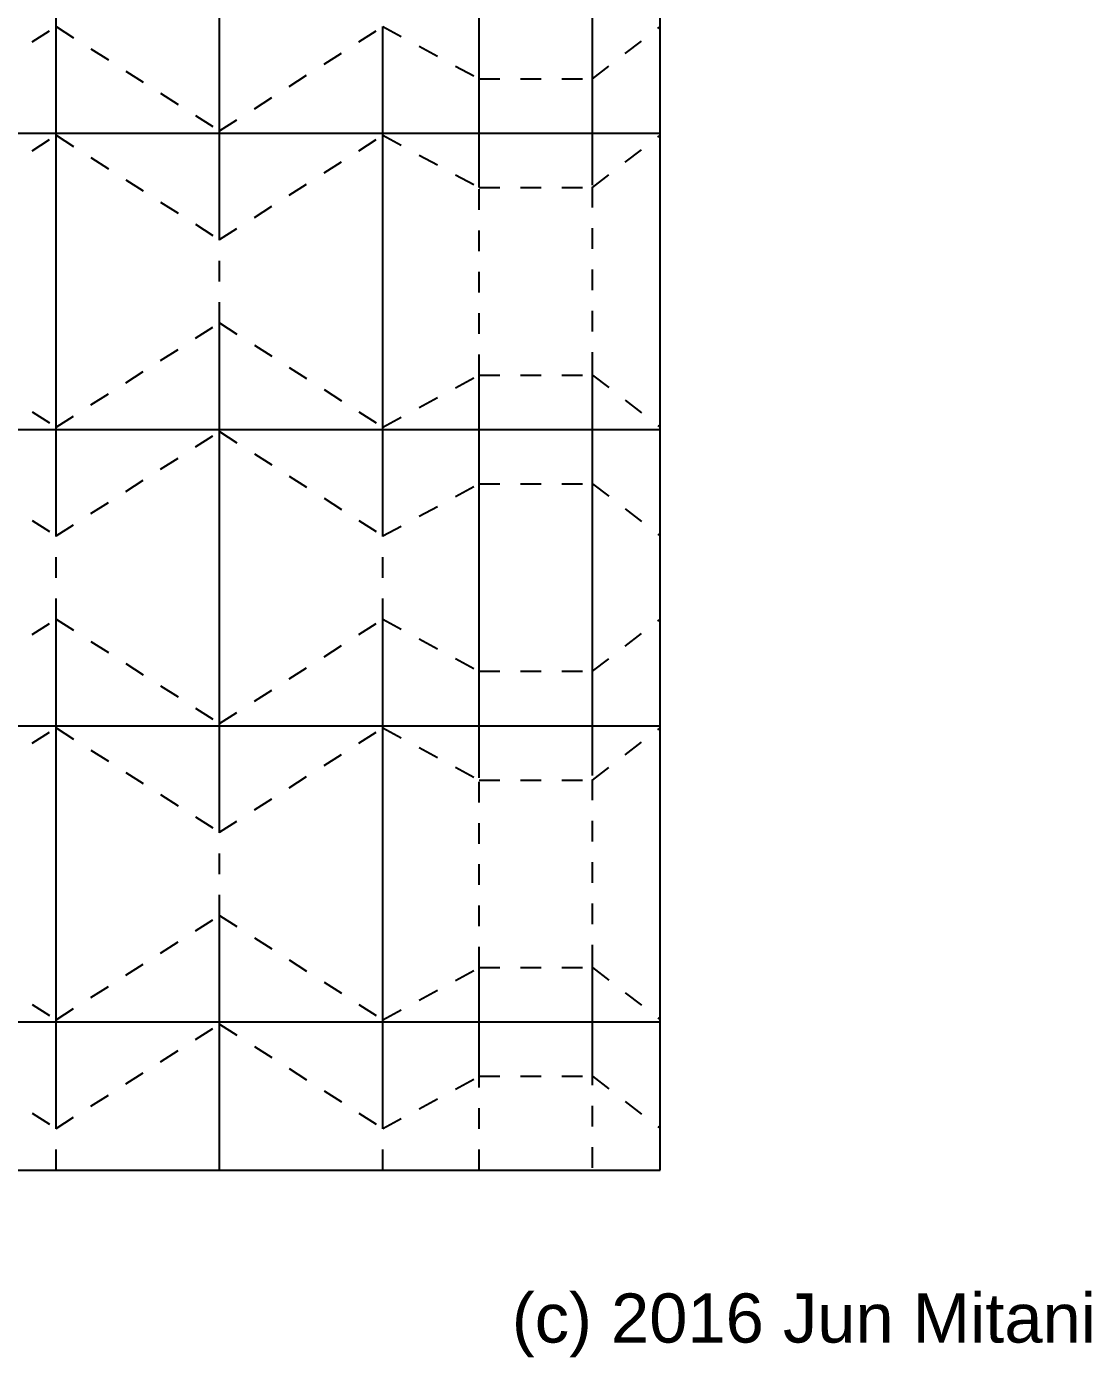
# Model space of a CAD drawing. Extents: x 11 to 192, y -288 to -10.
# Drawn here: x 119.4 to 192.1, y -287.6 to -196.7 of the extents above; entities that cross this region are included whole.
import ezdxf

# ---------------------------------------------------------------- set-up
doc = ezdxf.new("R2010")
doc.units = 0
for name, pattern in [('AI-LINETYPE-218', [2.822222, 1.411111, -1.411111]), ('AI-LINETYPE-219', [2.822222, 1.411111, -1.411111]), ('AI-LINETYPE-220', [2.822222, 1.411111, -1.411111]), ('AI-LINETYPE-222', [2.822222, 1.411111, -1.411111]), ('AI-LINETYPE-223', [2.822222, 1.411111, -1.411111]), ('AI-LINETYPE-230', [2.822222, 1.411111, -1.411111]), ('AI-LINETYPE-231', [2.822222, 1.411111, -1.411111]), ('AI-LINETYPE-232', [2.822222, 1.411111, -1.411111]), ('AI-LINETYPE-233', [2.822222, 1.411111, -1.411111]), ('AI-LINETYPE-234', [2.822222, 1.411111, -1.411111]), ('AI-LINETYPE-235', [2.822222, 1.411111, -1.411111]), ('AI-LINETYPE-236', [2.822222, 1.411111, -1.411111]), ('AI-LINETYPE-237', [2.822222, 1.411111, -1.411111]), ('AI-LINETYPE-250', [2.822222, 1.411111, -1.411111]), ('AI-LINETYPE-251', [2.822222, 1.411111, -1.411111]), ('AI-LINETYPE-252', [2.822222, 1.411111, -1.411111]), ('AI-LINETYPE-253', [2.822222, 1.411111, -1.411111]), ('AI-LINETYPE-254', [2.822222, 1.411111, -1.411111]), ('AI-LINETYPE-255', [2.822222, 1.411111, -1.411111]), ('AI-LINETYPE-258', [2.822222, 1.411111, -1.411111]), ('AI-LINETYPE-271', [2.822222, 1.411111, -1.411111]), ('AI-LINETYPE-272', [2.822222, 1.411111, -1.411111]), ('AI-LINETYPE-273', [2.822222, 1.411111, -1.411111]), ('AI-LINETYPE-274', [2.822222, 1.411111, -1.411111]), ('AI-LINETYPE-275', [2.822222, 1.411111, -1.411111]), ('AI-LINETYPE-276', [2.822222, 1.411111, -1.411111]), ('AI-LINETYPE-278', [2.822222, 1.411111, -1.411111]), ('AI-LINETYPE-279', [2.822222, 1.411111, -1.411111]), ('AI-LINETYPE-289', [2.822222, 1.411111, -1.411111]), ('AI-LINETYPE-290', [2.822222, 1.411111, -1.411111]), ('AI-LINETYPE-291', [2.822222, 1.411111, -1.411111]), ('AI-LINETYPE-292', [2.822222, 1.411111, -1.411111]), ('AI-LINETYPE-293', [2.822222, 1.411111, -1.411111]), ('AI-LINETYPE-294', [2.822222, 1.411111, -1.411111]), ('AI-LINETYPE-323', [2.822222, 1.411111, -1.411111]), ('AI-LINETYPE-324', [2.822222, 1.411111, -1.411111]), ('AI-LINETYPE-325', [2.822222, 1.411111, -1.411111]), ('AI-LINETYPE-326', [2.822222, 1.411111, -1.411111]), ('AI-LINETYPE-327', [2.822222, 1.411111, -1.411111]), ('AI-LINETYPE-328', [2.822222, 1.411111, -1.411111]), ('AI-LINETYPE-329', [2.822222, 1.411111, -1.411111]), ('AI-LINETYPE-330', [2.822222, 1.411111, -1.411111]), ('AI-LINETYPE-331', [2.822222, 1.411111, -1.411111]), ('AI-LINETYPE-332', [2.822222, 1.411111, -1.411111]), ('AI-LINETYPE-333', [2.822222, 1.411111, -1.411111]), ('AI-LINETYPE-334', [2.822222, 1.411111, -1.411111]), ('AI-LINETYPE-335', [2.822222, 1.411111, -1.411111]), ('AI-LINETYPE-336', [2.822222, 1.411111, -1.411111]), ('AI-LINETYPE-337', [2.822222, 1.411111, -1.411111]), ('AI-LINETYPE-338', [2.822222, 1.411111, -1.411111]), ('AI-LINETYPE-339', [2.822222, 1.411111, -1.411111]), ('AI-LINETYPE-340', [2.822222, 1.411111, -1.411111]), ('AI-LINETYPE-341', [2.822222, 1.411111, -1.411111]), ('AI-LINETYPE-342', [2.822222, 1.411111, -1.411111]), ('AI-LINETYPE-343', [2.822222, 1.411111, -1.411111]), ('AI-LINETYPE-344', [2.822222, 1.411111, -1.411111]), ('AI-LINETYPE-345', [2.822222, 1.411111, -1.411111]), ('AI-LINETYPE-346', [2.822222, 1.411111, -1.411111]), ('AI-LINETYPE-350', [2.822222, 1.411111, -1.411111]), ('AI-LINETYPE-351', [2.822222, 1.411111, -1.411111]), ('AI-LINETYPE-353', [2.822222, 1.411111, -1.411111])]:
    doc.linetypes.add(name, pattern=pattern)
for name, color, linetype in [('CUTLINE', 7, 'CONTINUOUS'), ('MOUNTAINLINE', 7, 'CONTINUOUS'), ('TEXT', 7, 'CONTINUOUS'), ('VALLEYLINE', 7, 'CONTINUOUS')]:
    doc.layers.add(name, color=color, linetype=linetype)

# ---------------------------------------------------------------- blocks, each defined once
blk = doc.blocks.new('BLOCK_6')
at = {"layer": 'CUTLINE', "color": 7}
blk.add_lwpolyline([(162.647, -274.814), (162.647, -153.359)], dxfattribs=at)
blk = doc.blocks.new('BLOCK_7')
at = {"layer": 'CUTLINE', "color": 7}
blk.add_lwpolyline([(46.655, -274.814), (162.647, -274.814)], dxfattribs=at)
blk = doc.blocks.new('BLOCK_225')
at = {"layer": 'VALLEYLINE', "color": 7, "linetype": 'AI-LINETYPE-218'}
blk.add_lwpolyline([(121.388, -237.174), (121.388, -231.484)], dxfattribs=at)
blk = doc.blocks.new('BLOCK_226')
at = {"layer": 'VALLEYLINE', "color": 7, "linetype": 'AI-LINETYPE-219'}
blk.add_lwpolyline([(121.388, -274.814), (121.388, -271.968)], dxfattribs=at)
blk = doc.blocks.new('BLOCK_227')
at = {"layer": 'VALLEYLINE', "color": 7, "linetype": 'AI-LINETYPE-220'}
blk.add_lwpolyline([(121.388, -196.689), (121.388, -190.997)], dxfattribs=at)
blk = doc.blocks.new('BLOCK_229')
at = {"layer": 'VALLEYLINE', "color": 7, "linetype": 'AI-LINETYPE-222'}
blk.add_lwpolyline([(143.704, -237.174), (143.704, -231.483)], dxfattribs=at)
blk = doc.blocks.new('BLOCK_230')
at = {"layer": 'VALLEYLINE', "color": 7, "linetype": 'AI-LINETYPE-223'}
blk.add_lwpolyline([(143.704, -274.813), (143.704, -271.967)], dxfattribs=at)
blk = doc.blocks.new('BLOCK_237')
at = {"layer": 'VALLEYLINE', "color": 7, "linetype": 'AI-LINETYPE-230'}
blk.add_lwpolyline([(143.704, -264.541), (150.269, -260.979)], dxfattribs=at)
blk = doc.blocks.new('BLOCK_238')
at = {"layer": 'VALLEYLINE', "color": 7, "linetype": 'AI-LINETYPE-231'}
blk.add_lwpolyline([(143.704, -244.601), (150.269, -248.164)], dxfattribs=at)
blk = doc.blocks.new('BLOCK_239')
at = {"layer": 'VALLEYLINE', "color": 7, "linetype": 'AI-LINETYPE-232'}
blk.add_lwpolyline([(150.269, -260.979), (158.005, -260.979)], dxfattribs=at)
blk = doc.blocks.new('BLOCK_240')
at = {"layer": 'VALLEYLINE', "color": 7, "linetype": 'AI-LINETYPE-233'}
blk.add_lwpolyline([(150.269, -248.164), (158.005, -248.164)], dxfattribs=at)
blk = doc.blocks.new('BLOCK_241')
at = {"layer": 'VALLEYLINE', "color": 7, "linetype": 'AI-LINETYPE-234'}
blk.add_lwpolyline([(158.005, -260.979), (162.647, -264.541)], dxfattribs=at)
blk = doc.blocks.new('BLOCK_242')
at = {"layer": 'VALLEYLINE', "color": 7, "linetype": 'AI-LINETYPE-235'}
blk.add_lwpolyline([(158.005, -248.164), (162.647, -244.601)], dxfattribs=at)
blk = doc.blocks.new('BLOCK_243')
at = {"layer": 'VALLEYLINE', "color": 7, "linetype": 'AI-LINETYPE-236'}
blk.add_lwpolyline([(150.269, -260.979), (150.269, -248.164)], dxfattribs=at)
blk = doc.blocks.new('BLOCK_244')
at = {"layer": 'VALLEYLINE', "color": 7, "linetype": 'AI-LINETYPE-237'}
blk.add_lwpolyline([(158.005, -260.827), (158.005, -248.011)], dxfattribs=at)
blk = doc.blocks.new('BLOCK_257')
at = {"layer": 'VALLEYLINE', "color": 7, "linetype": 'AI-LINETYPE-250'}
blk.add_lwpolyline([(110.23, -257.417), (121.388, -264.541)], dxfattribs=at)
blk = doc.blocks.new('BLOCK_258')
at = {"layer": 'VALLEYLINE', "color": 7, "linetype": 'AI-LINETYPE-251'}
blk.add_lwpolyline([(110.23, -251.726), (121.388, -244.601)], dxfattribs=at)
blk = doc.blocks.new('BLOCK_259')
at = {"layer": 'VALLEYLINE', "color": 7, "linetype": 'AI-LINETYPE-252'}
blk.add_lwpolyline([(121.388, -264.541), (132.546, -257.417)], dxfattribs=at)
blk = doc.blocks.new('BLOCK_260')
at = {"layer": 'VALLEYLINE', "color": 7, "linetype": 'AI-LINETYPE-253'}
blk.add_lwpolyline([(121.388, -244.601), (132.546, -251.726)], dxfattribs=at)
blk = doc.blocks.new('BLOCK_261')
at = {"layer": 'VALLEYLINE', "color": 7, "linetype": 'AI-LINETYPE-254'}
blk.add_lwpolyline([(132.546, -257.417), (143.704, -264.541)], dxfattribs=at)
blk = doc.blocks.new('BLOCK_262')
at = {"layer": 'VALLEYLINE', "color": 7, "linetype": 'AI-LINETYPE-255'}
blk.add_lwpolyline([(132.546, -251.726), (143.704, -244.601)], dxfattribs=at)
blk = doc.blocks.new('BLOCK_265')
at = {"layer": 'VALLEYLINE', "color": 7, "linetype": 'AI-LINETYPE-258'}
blk.add_lwpolyline([(132.546, -257.417), (132.546, -251.725)], dxfattribs=at)
blk = doc.blocks.new('BLOCK_278')
at = {"layer": 'VALLEYLINE', "color": 7, "linetype": 'AI-LINETYPE-271'}
blk.add_lwpolyline([(110.23, -264.844), (121.388, -271.968)], dxfattribs=at)
blk = doc.blocks.new('BLOCK_279')
at = {"layer": 'VALLEYLINE', "color": 7, "linetype": 'AI-LINETYPE-272'}
blk.add_lwpolyline([(121.388, -271.968), (132.546, -264.844)], dxfattribs=at)
blk = doc.blocks.new('BLOCK_280')
at = {"layer": 'VALLEYLINE', "color": 7, "linetype": 'AI-LINETYPE-273'}
blk.add_lwpolyline([(132.546, -264.844), (143.704, -271.968)], dxfattribs=at)
blk = doc.blocks.new('BLOCK_281')
at = {"layer": 'VALLEYLINE', "color": 7, "linetype": 'AI-LINETYPE-274'}
blk.add_lwpolyline([(143.704, -271.968), (150.269, -268.406)], dxfattribs=at)
blk = doc.blocks.new('BLOCK_282')
at = {"layer": 'VALLEYLINE', "color": 7, "linetype": 'AI-LINETYPE-275'}
blk.add_lwpolyline([(150.269, -268.406), (158.005, -268.406)], dxfattribs=at)
blk = doc.blocks.new('BLOCK_283')
at = {"layer": 'VALLEYLINE', "color": 7, "linetype": 'AI-LINETYPE-276'}
blk.add_lwpolyline([(158.005, -268.406), (162.647, -271.968)], dxfattribs=at)
blk = doc.blocks.new('BLOCK_285')
at = {"layer": 'VALLEYLINE', "color": 7, "linetype": 'AI-LINETYPE-278'}
blk.add_lwpolyline([(150.269, -274.814), (150.269, -268.406)], dxfattribs=at)
blk = doc.blocks.new('BLOCK_286')
at = {"layer": 'VALLEYLINE', "color": 7, "linetype": 'AI-LINETYPE-279'}
blk.add_lwpolyline([(158.005, -274.662), (158.005, -268.253)], dxfattribs=at)
blk = doc.blocks.new('BLOCK_296')
at = {"layer": 'VALLEYLINE', "color": 7, "linetype": 'AI-LINETYPE-289'}
blk.add_lwpolyline([(110.23, -244.298), (121.388, -237.174)], dxfattribs=at)
blk = doc.blocks.new('BLOCK_297')
at = {"layer": 'VALLEYLINE', "color": 7, "linetype": 'AI-LINETYPE-290'}
blk.add_lwpolyline([(121.388, -237.174), (132.546, -244.298)], dxfattribs=at)
blk = doc.blocks.new('BLOCK_298')
at = {"layer": 'VALLEYLINE', "color": 7, "linetype": 'AI-LINETYPE-291'}
blk.add_lwpolyline([(132.546, -244.298), (143.704, -237.174)], dxfattribs=at)
blk = doc.blocks.new('BLOCK_299')
at = {"layer": 'VALLEYLINE', "color": 7, "linetype": 'AI-LINETYPE-292'}
blk.add_lwpolyline([(143.704, -237.174), (150.269, -240.737)], dxfattribs=at)
blk = doc.blocks.new('BLOCK_300')
at = {"layer": 'VALLEYLINE', "color": 7, "linetype": 'AI-LINETYPE-293'}
blk.add_lwpolyline([(150.269, -240.737), (158.005, -240.737)], dxfattribs=at)
blk = doc.blocks.new('BLOCK_301')
at = {"layer": 'VALLEYLINE', "color": 7, "linetype": 'AI-LINETYPE-294'}
blk.add_lwpolyline([(158.005, -240.737), (162.647, -237.174)], dxfattribs=at)
blk = doc.blocks.new('BLOCK_330')
at = {"layer": 'VALLEYLINE', "color": 7, "linetype": 'AI-LINETYPE-323'}
blk.add_lwpolyline([(110.23, -224.359), (121.388, -231.484)], dxfattribs=at)
blk = doc.blocks.new('BLOCK_331')
at = {"layer": 'VALLEYLINE', "color": 7, "linetype": 'AI-LINETYPE-324'}
blk.add_lwpolyline([(110.23, -216.932), (121.388, -224.056)], dxfattribs=at)
blk = doc.blocks.new('BLOCK_332')
at = {"layer": 'VALLEYLINE', "color": 7, "linetype": 'AI-LINETYPE-325'}
blk.add_lwpolyline([(110.23, -211.241), (121.388, -204.116)], dxfattribs=at)
blk = doc.blocks.new('BLOCK_333')
at = {"layer": 'VALLEYLINE', "color": 7, "linetype": 'AI-LINETYPE-326'}
blk.add_lwpolyline([(110.23, -203.814), (121.388, -196.689)], dxfattribs=at)
blk = doc.blocks.new('BLOCK_334')
at = {"layer": 'VALLEYLINE', "color": 7, "linetype": 'AI-LINETYPE-327'}
blk.add_lwpolyline([(121.388, -231.484), (132.546, -224.359)], dxfattribs=at)
blk = doc.blocks.new('BLOCK_335')
at = {"layer": 'VALLEYLINE', "color": 7, "linetype": 'AI-LINETYPE-328'}
blk.add_lwpolyline([(121.388, -224.056), (132.546, -216.932)], dxfattribs=at)
blk = doc.blocks.new('BLOCK_336')
at = {"layer": 'VALLEYLINE', "color": 7, "linetype": 'AI-LINETYPE-329'}
blk.add_lwpolyline([(121.388, -204.116), (132.546, -211.241)], dxfattribs=at)
blk = doc.blocks.new('BLOCK_337')
at = {"layer": 'VALLEYLINE', "color": 7, "linetype": 'AI-LINETYPE-330'}
blk.add_lwpolyline([(121.388, -196.689), (132.546, -203.814)], dxfattribs=at)
blk = doc.blocks.new('BLOCK_338')
at = {"layer": 'VALLEYLINE', "color": 7, "linetype": 'AI-LINETYPE-331'}
blk.add_lwpolyline([(132.546, -224.359), (143.704, -231.484)], dxfattribs=at)
blk = doc.blocks.new('BLOCK_339')
at = {"layer": 'VALLEYLINE', "color": 7, "linetype": 'AI-LINETYPE-332'}
blk.add_lwpolyline([(132.546, -216.932), (143.704, -224.056)], dxfattribs=at)
blk = doc.blocks.new('BLOCK_340')
at = {"layer": 'VALLEYLINE', "color": 7, "linetype": 'AI-LINETYPE-333'}
blk.add_lwpolyline([(132.546, -211.241), (143.704, -204.116)], dxfattribs=at)
blk = doc.blocks.new('BLOCK_341')
at = {"layer": 'VALLEYLINE', "color": 7, "linetype": 'AI-LINETYPE-334'}
blk.add_lwpolyline([(132.546, -203.814), (143.704, -196.689)], dxfattribs=at)
blk = doc.blocks.new('BLOCK_342')
at = {"layer": 'VALLEYLINE', "color": 7, "linetype": 'AI-LINETYPE-335'}
blk.add_lwpolyline([(143.704, -231.484), (150.269, -227.921)], dxfattribs=at)
blk = doc.blocks.new('BLOCK_343')
at = {"layer": 'VALLEYLINE', "color": 7, "linetype": 'AI-LINETYPE-336'}
blk.add_lwpolyline([(143.704, -224.056), (150.269, -220.494)], dxfattribs=at)
blk = doc.blocks.new('BLOCK_344')
at = {"layer": 'VALLEYLINE', "color": 7, "linetype": 'AI-LINETYPE-337'}
blk.add_lwpolyline([(143.704, -204.116), (150.269, -207.679)], dxfattribs=at)
blk = doc.blocks.new('BLOCK_345')
at = {"layer": 'VALLEYLINE', "color": 7, "linetype": 'AI-LINETYPE-338'}
blk.add_lwpolyline([(143.704, -196.689), (150.269, -200.252)], dxfattribs=at)
blk = doc.blocks.new('BLOCK_346')
at = {"layer": 'VALLEYLINE', "color": 7, "linetype": 'AI-LINETYPE-339'}
blk.add_lwpolyline([(150.269, -227.921), (158.005, -227.921)], dxfattribs=at)
blk = doc.blocks.new('BLOCK_347')
at = {"layer": 'VALLEYLINE', "color": 7, "linetype": 'AI-LINETYPE-340'}
blk.add_lwpolyline([(150.269, -220.494), (158.005, -220.494)], dxfattribs=at)
blk = doc.blocks.new('BLOCK_348')
at = {"layer": 'VALLEYLINE', "color": 7, "linetype": 'AI-LINETYPE-341'}
blk.add_lwpolyline([(150.269, -207.679), (158.005, -207.679)], dxfattribs=at)
blk = doc.blocks.new('BLOCK_349')
at = {"layer": 'VALLEYLINE', "color": 7, "linetype": 'AI-LINETYPE-342'}
blk.add_lwpolyline([(150.269, -200.252), (158.005, -200.252)], dxfattribs=at)
blk = doc.blocks.new('BLOCK_350')
at = {"layer": 'VALLEYLINE', "color": 7, "linetype": 'AI-LINETYPE-343'}
blk.add_lwpolyline([(158.005, -227.921), (162.647, -231.484)], dxfattribs=at)
blk = doc.blocks.new('BLOCK_351')
at = {"layer": 'VALLEYLINE', "color": 7, "linetype": 'AI-LINETYPE-344'}
blk.add_lwpolyline([(158.005, -220.494), (162.647, -224.056)], dxfattribs=at)
blk = doc.blocks.new('BLOCK_352')
at = {"layer": 'VALLEYLINE', "color": 7, "linetype": 'AI-LINETYPE-345'}
blk.add_lwpolyline([(158.005, -207.679), (162.647, -204.116)], dxfattribs=at)
blk = doc.blocks.new('BLOCK_353')
at = {"layer": 'VALLEYLINE', "color": 7, "linetype": 'AI-LINETYPE-346'}
blk.add_lwpolyline([(158.005, -200.252), (162.647, -196.689)], dxfattribs=at)
blk = doc.blocks.new('BLOCK_357')
at = {"layer": 'VALLEYLINE', "color": 7, "linetype": 'AI-LINETYPE-350'}
blk.add_lwpolyline([(132.546, -216.932), (132.546, -211.24)], dxfattribs=at)
blk = doc.blocks.new('BLOCK_358')
at = {"layer": 'VALLEYLINE', "color": 7, "linetype": 'AI-LINETYPE-351'}
blk.add_lwpolyline([(150.269, -220.494), (150.269, -207.679)], dxfattribs=at)
blk = doc.blocks.new('BLOCK_360')
at = {"layer": 'VALLEYLINE', "color": 7, "linetype": 'AI-LINETYPE-353'}
blk.add_lwpolyline([(158.005, -220.341), (158.005, -207.526)], dxfattribs=at)
blk = doc.blocks.new('BLOCK_538')
at = {"layer": 'MOUNTAINLINE', "color": 7}
blk.add_lwpolyline([(150.269, -268.406), (150.269, -260.979)], dxfattribs=at)
blk = doc.blocks.new('BLOCK_581')
at = {"layer": 'MOUNTAINLINE', "color": 7}
blk.add_lwpolyline([(110.23, -264.693), (121.388, -264.693)], dxfattribs=at)
blk = doc.blocks.new('BLOCK_582')
at = {"layer": 'MOUNTAINLINE', "color": 7}
blk.add_lwpolyline([(110.23, -244.45), (121.388, -244.45)], dxfattribs=at)
blk = doc.blocks.new('BLOCK_583')
at = {"layer": 'MOUNTAINLINE', "color": 7}
blk.add_lwpolyline([(110.23, -224.208), (121.388, -224.208)], dxfattribs=at)
blk = doc.blocks.new('BLOCK_584')
at = {"layer": 'MOUNTAINLINE', "color": 7}
blk.add_lwpolyline([(110.23, -203.965), (121.388, -203.965)], dxfattribs=at)
blk = doc.blocks.new('BLOCK_587')
at = {"layer": 'MOUNTAINLINE', "color": 7}
blk.add_lwpolyline([(121.388, -264.693), (132.546, -264.693)], dxfattribs=at)
blk = doc.blocks.new('BLOCK_588')
at = {"layer": 'MOUNTAINLINE', "color": 7}
blk.add_lwpolyline([(121.388, -244.45), (132.546, -244.45)], dxfattribs=at)
blk = doc.blocks.new('BLOCK_589')
at = {"layer": 'MOUNTAINLINE', "color": 7}
blk.add_lwpolyline([(121.388, -224.208), (132.546, -224.208)], dxfattribs=at)
blk = doc.blocks.new('BLOCK_590')
at = {"layer": 'MOUNTAINLINE', "color": 7}
blk.add_lwpolyline([(121.388, -203.965), (132.546, -203.965)], dxfattribs=at)
blk = doc.blocks.new('BLOCK_593')
at = {"layer": 'MOUNTAINLINE', "color": 7}
blk.add_lwpolyline([(132.546, -264.693), (143.704, -264.693)], dxfattribs=at)
blk = doc.blocks.new('BLOCK_594')
at = {"layer": 'MOUNTAINLINE', "color": 7}
blk.add_lwpolyline([(132.546, -244.45), (143.704, -244.45)], dxfattribs=at)
blk = doc.blocks.new('BLOCK_595')
at = {"layer": 'MOUNTAINLINE', "color": 7}
blk.add_lwpolyline([(132.546, -224.208), (143.704, -224.208)], dxfattribs=at)
blk = doc.blocks.new('BLOCK_596')
at = {"layer": 'MOUNTAINLINE', "color": 7}
blk.add_lwpolyline([(132.546, -203.965), (143.704, -203.965)], dxfattribs=at)
blk = doc.blocks.new('BLOCK_599')
at = {"layer": 'MOUNTAINLINE', "color": 7}
blk.add_lwpolyline([(143.704, -264.693), (150.269, -264.693)], dxfattribs=at)
blk = doc.blocks.new('BLOCK_600')
at = {"layer": 'MOUNTAINLINE', "color": 7}
blk.add_lwpolyline([(143.704, -244.45), (150.269, -244.45)], dxfattribs=at)
blk = doc.blocks.new('BLOCK_601')
at = {"layer": 'MOUNTAINLINE', "color": 7}
blk.add_lwpolyline([(143.704, -224.208), (150.269, -224.208)], dxfattribs=at)
blk = doc.blocks.new('BLOCK_602')
at = {"layer": 'MOUNTAINLINE', "color": 7}
blk.add_lwpolyline([(143.704, -203.965), (150.269, -203.965)], dxfattribs=at)
blk = doc.blocks.new('BLOCK_605')
at = {"layer": 'MOUNTAINLINE', "color": 7}
blk.add_lwpolyline([(150.269, -264.693), (158.005, -264.693)], dxfattribs=at)
blk = doc.blocks.new('BLOCK_606')
at = {"layer": 'MOUNTAINLINE', "color": 7}
blk.add_lwpolyline([(150.269, -244.45), (158.005, -244.45)], dxfattribs=at)
blk = doc.blocks.new('BLOCK_607')
at = {"layer": 'MOUNTAINLINE', "color": 7}
blk.add_lwpolyline([(150.269, -224.208), (158.005, -224.208)], dxfattribs=at)
blk = doc.blocks.new('BLOCK_608')
at = {"layer": 'MOUNTAINLINE', "color": 7}
blk.add_lwpolyline([(150.269, -203.965), (158.005, -203.965)], dxfattribs=at)
blk = doc.blocks.new('BLOCK_611')
at = {"layer": 'MOUNTAINLINE', "color": 7}
blk.add_lwpolyline([(158.005, -264.693), (162.647, -264.693)], dxfattribs=at)
blk = doc.blocks.new('BLOCK_612')
at = {"layer": 'MOUNTAINLINE', "color": 7}
blk.add_lwpolyline([(158.005, -244.45), (162.647, -244.45)], dxfattribs=at)
blk = doc.blocks.new('BLOCK_613')
at = {"layer": 'MOUNTAINLINE', "color": 7}
blk.add_lwpolyline([(158.005, -224.208), (162.647, -224.208)], dxfattribs=at)
blk = doc.blocks.new('BLOCK_614')
at = {"layer": 'MOUNTAINLINE', "color": 7}
blk.add_lwpolyline([(158.005, -203.965), (162.647, -203.965)], dxfattribs=at)
blk = doc.blocks.new('BLOCK_628')
at = {"layer": 'MOUNTAINLINE', "color": 7}
blk.add_lwpolyline([(132.546, -251.725), (132.546, -216.932)], dxfattribs=at)
blk = doc.blocks.new('BLOCK_629')
at = {"layer": 'MOUNTAINLINE', "color": 7}
blk.add_lwpolyline([(132.546, -274.814), (132.546, -257.417)], dxfattribs=at)
blk = doc.blocks.new('BLOCK_630')
at = {"layer": 'MOUNTAINLINE', "color": 7}
blk.add_lwpolyline([(132.546, -211.24), (132.546, -176.447)], dxfattribs=at)
blk = doc.blocks.new('BLOCK_636')
at = {"layer": 'MOUNTAINLINE', "color": 7}
blk.add_lwpolyline([(150.269, -248.011), (150.269, -220.494)], dxfattribs=at)
blk = doc.blocks.new('BLOCK_637')
at = {"layer": 'MOUNTAINLINE', "color": 7}
blk.add_lwpolyline([(150.269, -207.679), (150.269, -180.161)], dxfattribs=at)
blk = doc.blocks.new('BLOCK_639')
at = {"layer": 'MOUNTAINLINE', "color": 7}
blk.add_lwpolyline([(158.005, -268.253), (158.005, -260.826)], dxfattribs=at)
blk = doc.blocks.new('BLOCK_640')
at = {"layer": 'MOUNTAINLINE', "color": 7}
blk.add_lwpolyline([(158.005, -247.859), (158.005, -220.342)], dxfattribs=at)
blk = doc.blocks.new('BLOCK_641')
at = {"layer": 'MOUNTAINLINE', "color": 7}
blk.add_lwpolyline([(158.005, -207.526), (158.005, -180.009)], dxfattribs=at)
blk = doc.blocks.new('BLOCK_651')
at = {"layer": 'MOUNTAINLINE', "color": 7}
blk.add_lwpolyline([(121.388, -271.968), (121.388, -237.174)], dxfattribs=at)
blk = doc.blocks.new('BLOCK_652')
at = {"layer": 'MOUNTAINLINE', "color": 7}
blk.add_lwpolyline([(121.388, -231.484), (121.388, -196.69)], dxfattribs=at)
blk = doc.blocks.new('BLOCK_654')
at = {"layer": 'MOUNTAINLINE', "color": 7}
blk.add_lwpolyline([(143.704, -271.967), (143.704, -237.174)], dxfattribs=at)
blk = doc.blocks.new('BLOCK_655')
at = {"layer": 'MOUNTAINLINE', "color": 7}
blk.add_lwpolyline([(143.704, -231.483), (143.704, -196.689)], dxfattribs=at)

msp = doc.modelspace()

# ---------------------------------------------------------------- block references
at = {"layer": 'CUTLINE'}
for name in ['BLOCK_6', 'BLOCK_7']:
    msp.add_blockref(name, (0, 0), dxfattribs=at)
at = {"layer": 'MOUNTAINLINE'}
for name in ['BLOCK_630', 'BLOCK_641', 'BLOCK_637', 'BLOCK_652', 'BLOCK_655', 'BLOCK_584', 'BLOCK_590', 'BLOCK_596', 'BLOCK_602', 'BLOCK_608', 'BLOCK_614', 'BLOCK_628', 'BLOCK_636', 'BLOCK_640', 'BLOCK_583', 'BLOCK_589', 'BLOCK_595', 'BLOCK_601', 'BLOCK_607', 'BLOCK_613', 'BLOCK_651', 'BLOCK_654', 'BLOCK_582', 'BLOCK_588', 'BLOCK_594', 'BLOCK_600', 'BLOCK_606', 'BLOCK_612', 'BLOCK_629', 'BLOCK_639', 'BLOCK_538', 'BLOCK_581', 'BLOCK_587', 'BLOCK_593', 'BLOCK_599', 'BLOCK_605', 'BLOCK_611']:
    msp.add_blockref(name, (0, 0), dxfattribs=at)
at = {"layer": 'VALLEYLINE'}
for name in ['BLOCK_227', 'BLOCK_333', 'BLOCK_337', 'BLOCK_341', 'BLOCK_345', 'BLOCK_353', 'BLOCK_349', 'BLOCK_332', 'BLOCK_336', 'BLOCK_340', 'BLOCK_344', 'BLOCK_352', 'BLOCK_348', 'BLOCK_358', 'BLOCK_360', 'BLOCK_357', 'BLOCK_331', 'BLOCK_335', 'BLOCK_339', 'BLOCK_343', 'BLOCK_347', 'BLOCK_351', 'BLOCK_330', 'BLOCK_334', 'BLOCK_338', 'BLOCK_342', 'BLOCK_346', 'BLOCK_350', 'BLOCK_225', 'BLOCK_229', 'BLOCK_296', 'BLOCK_297', 'BLOCK_298', 'BLOCK_299', 'BLOCK_301', 'BLOCK_300', 'BLOCK_258', 'BLOCK_260', 'BLOCK_262', 'BLOCK_238', 'BLOCK_242', 'BLOCK_240', 'BLOCK_243', 'BLOCK_244', 'BLOCK_265', 'BLOCK_257', 'BLOCK_259', 'BLOCK_261', 'BLOCK_237', 'BLOCK_239', 'BLOCK_241', 'BLOCK_278', 'BLOCK_279', 'BLOCK_280', 'BLOCK_281', 'BLOCK_282', 'BLOCK_285', 'BLOCK_286', 'BLOCK_283', 'BLOCK_226', 'BLOCK_230']:
    msp.add_blockref(name, (0, 0), dxfattribs=at)

# ---------------------------------------------------------------- texts
at = {"layer": 'TEXT', "color": 7, "insert": (152.509, -287.61), "char_height": 3.35844, "attachment_point": 7}
msp.add_mtext('\\fArial|b0|i0|c0|p34;\\W1;(c) 2016 Jun Mitani', dxfattribs=at)

doc.saveas('drawing.dxf')
